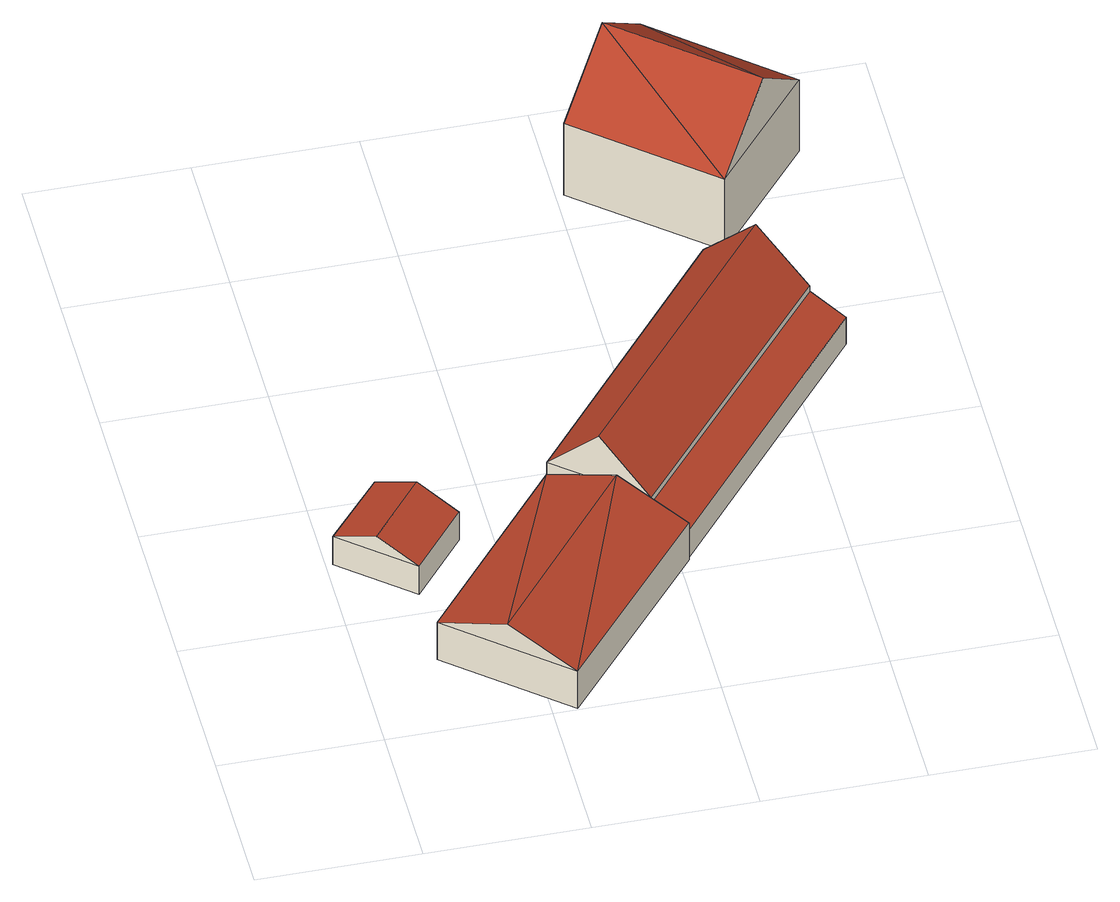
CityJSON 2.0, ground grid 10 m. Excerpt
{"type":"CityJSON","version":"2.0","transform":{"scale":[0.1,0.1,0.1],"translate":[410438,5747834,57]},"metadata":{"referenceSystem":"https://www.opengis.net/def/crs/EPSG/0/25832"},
"CityObjects":{
"building1":{"type":"Building","attributes":{"Gemeindeschluessel":"05515000","Geometrietyp2DReferenz":"3000","function":"31001_1310","roofType":"3100","measuredHeight":3.49},"geometry":[{"type":"Solid","lod":"2","boundaries":[[[[0,1,2,3]],[[4,5,1,0]],[[6,7,5,4]],[[3,2,7,6]],[[0,8,4]],[[6,9,3]],[[3,9,8,0]],[[4,8,9,6]],[[1,5,7,2]]]],"semantics":{"surfaces":[{"type":"WallSurface"},{"type":"RoofSurface"},{"type":"GroundSurface"}],"values":[[0,0,0,0,0,0,1,1,2]]}}]},
"building2":{"type":"Building","attributes":{"Gemeindeschluessel":"05515000","Geometrietyp2DReferenz":"3000","function":"31001_2700","roofType":"3100","measuredHeight":4.68},"geometry":[{"type":"Solid","lod":"2","boundaries":[[[[10,11,12,13]],[[14,15,11,10]],[[16,17,15,14]],[[13,12,17,16]],[[10,18,14]],[[16,19,13]],[[10,13,19]],[[19,18,10]],[[18,19,16]],[[16,14,18]],[[11,15,17,12]]]],"semantics":{"surfaces":[{"type":"WallSurface"},{"type":"RoofSurface"},{"type":"GroundSurface"}],"values":[[0,0,0,0,0,0,1,1,1,1,2]]}}]},
"building3":{"type":"Building","attributes":{"Gemeindeschluessel":"05515000","Geometrietyp2DReferenz":"3000","function":"31001_2700","roofType":"3100","measuredHeight":6.98},"geometry":[{"type":"Solid","lod":"2","boundaries":[[[[20,21,22,23]],[[24,25,21,20]],[[26,27,25,24]],[[23,22,27,26]],[[20,28,24]],[[26,29,23]],[[23,29,28,20]],[[24,28,29,26]],[[21,25,27,22]]]],"semantics":{"surfaces":[{"type":"WallSurface"},{"type":"RoofSurface"},{"type":"GroundSurface"}],"values":[[0,0,0,0,0,0,1,1,2]]}}]},
"building4":{"type":"Building","attributes":{"Gemeindeschluessel":"05515000","Geometrietyp2DReferenz":"3000","function":"51009_1610","roofType":"2100","measuredHeight":3.22},"geometry":[{"type":"Solid","lod":"2","boundaries":[[[[30,31,25,32]],[[33,34,31,30]],[[35,27,34,33]],[[32,25,27,35]],[[33,30,32,35]],[[31,34,27,25]]]],"semantics":{"surfaces":[{"type":"WallSurface"},{"type":"RoofSurface"},{"type":"GroundSurface"}],"values":[[0,0,0,0,1,2]]}}]},
"building5":{"type":"Building","attributes":{"Gemeindeschluessel":"05515000","Geometrietyp2DReferenz":"3000","function":"31001_1000","roofType":"3100","measuredHeight":9.76},"address":[{"country":"Germany","locality":"Münster","thoroughfareNumber":"8","thoroughfareName":"Hohe Ward"}],"geometry":[{"type":"Solid","lod":"2","boundaries":[[[[36,37,38,39]],[[40,41,37,36]],[[42,43,41,40]],[[39,38,43,42]],[[36,44,40]],[[42,45,39]],[[39,45,44]],[[44,36,39]],[[45,42,40]],[[40,44,45]],[[37,41,43,38]]]],"semantics":{"surfaces":[{"type":"WallSurface"},{"type":"RoofSurface"},{"type":"GroundSurface"}],"values":[[0,0,0,0,0,0,1,1,1,1,2]]}}]}
},
"vertices":[
[38,191,27],[38,191,5],[4,151,5],[4,151,27],[80,155,27],[80,155,5],[47,115,27],[47,115,5],[59,173,39],[26,133,39],
[115,1,33],[115,1,4],[206,110,4],[206,110,33],[45,60,33],[45,60,4],[135,169,33],[135,169,4],[80,30,51],[170,140,51],
[264,326,42],[264,326,6],[135,169,6],[135,169,42],[317,282,42],[317,282,6],[187,126,42],[187,126,6],[290,304,76],[161,148,76],
[335,267,27],[335,267,6],[317,282,38],[206,110,27],[206,110,6],[187,126,38],
[203,421,68],[203,421,12],[283,354,12],[283,354,68],[265,494,68],[265,494,12],[344,427,68],[344,427,12],[234,457,109],[314,390,109]
]}
